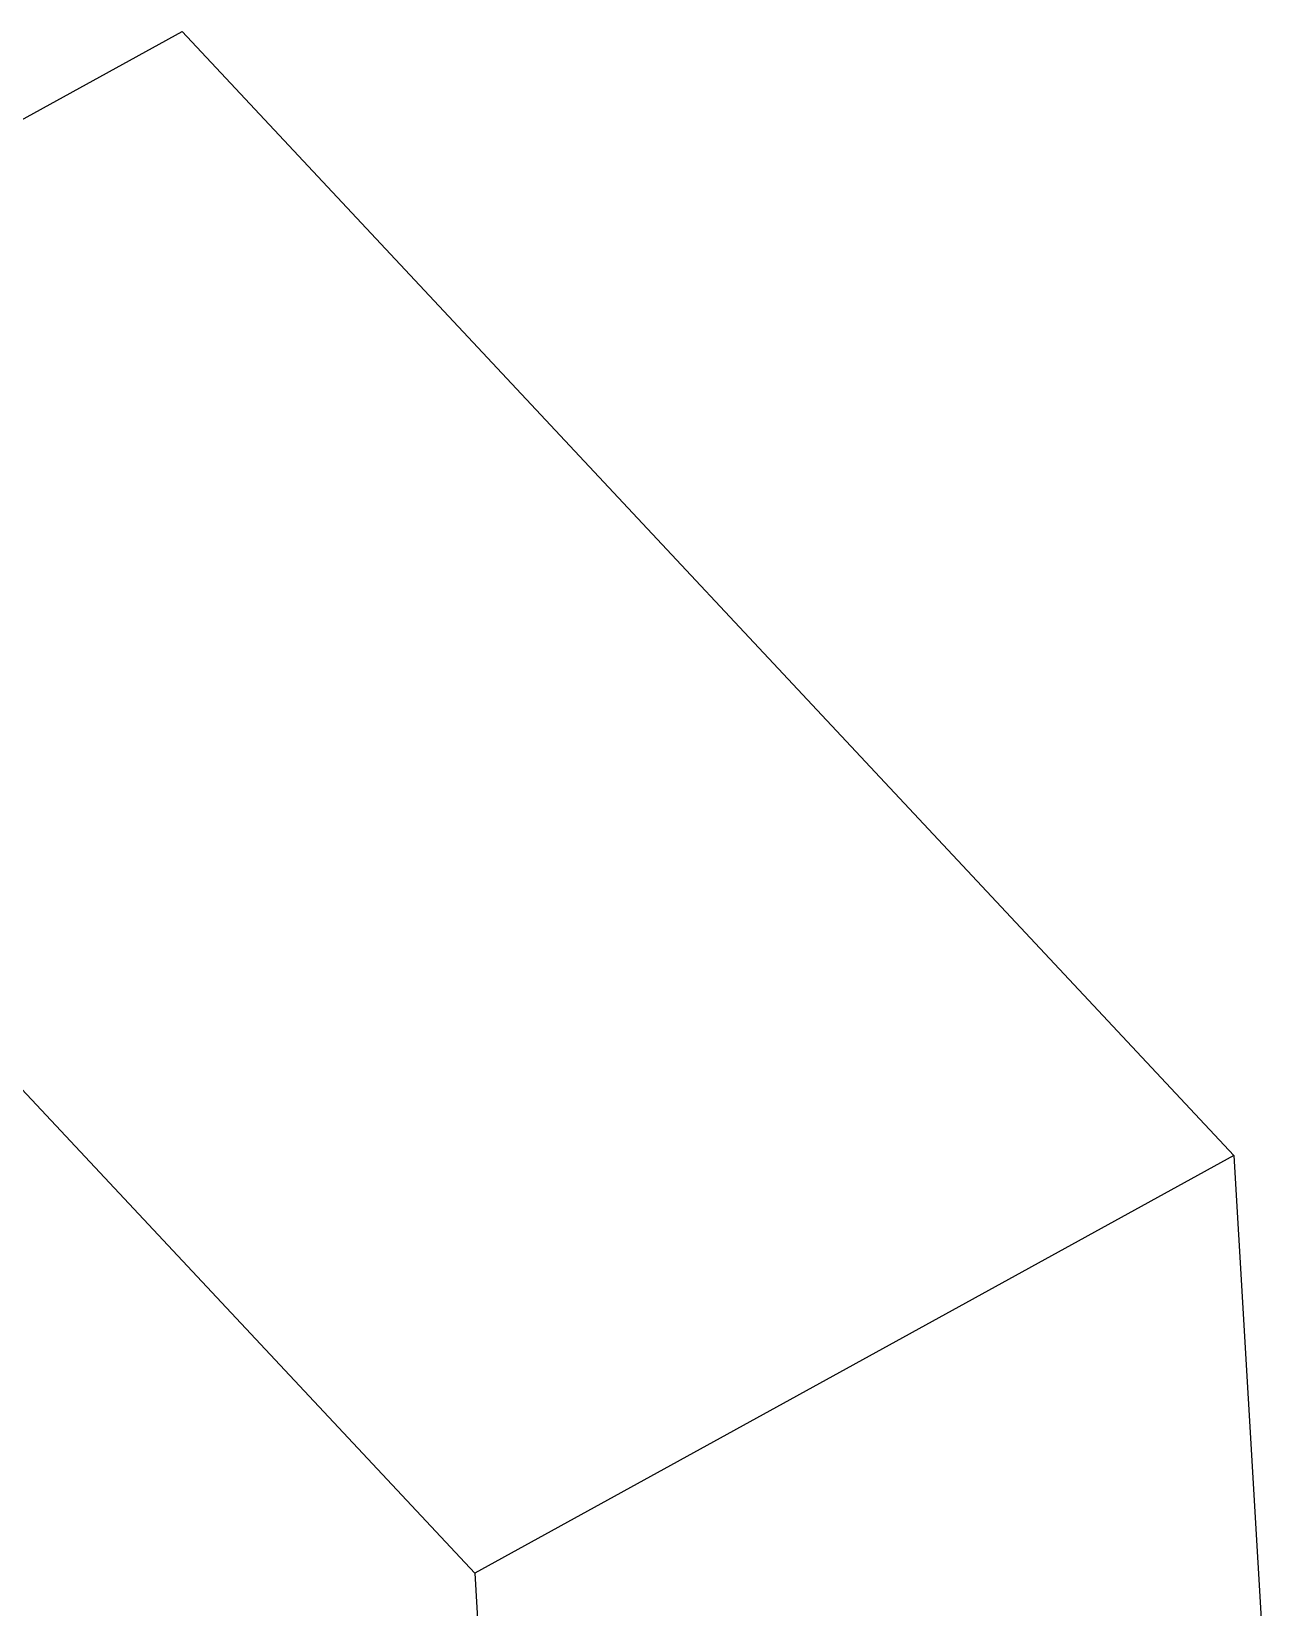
# Model space of a CAD drawing. Header units: millimetres. Extents: x 1514 to 2054, y 119 to 530.
# Drawn here: x 1774.592 to 1776.735, y 326.493 to 329.222 of the extents above; entities that cross this region are included whole.
import ezdxf

# ---------------------------------------------------------------- set-up
doc = ezdxf.new("R2010")
doc.units = ezdxf.units.MM
doc.header["$LTSCALE"] = 30.734
doc.layers.get('0').update_dxf_attribs({"linetype": 'CONTINUOUS'})

msp = doc.modelspace()

# ---------------------------------------------------------------- linework, layer by layer
at = {"color": 7}
for p, q in [((1773.5382, 328.4983), (1774.8525, 329.2215)), ((1774.8525, 329.2215), (1776.6734, 327.275)), ((1775.3592, 326.5518), (1773.5382, 328.4983)), ((1776.6734, 327.275), (1775.3592, 326.5518)), ((1776.6734, 327.275), (1776.735, 326.2311)), ((1775.3592, 326.5518), (1775.4208, 325.5079))]:
    msp.add_line(p, q, dxfattribs=at)

doc.saveas('drawing.dxf')
